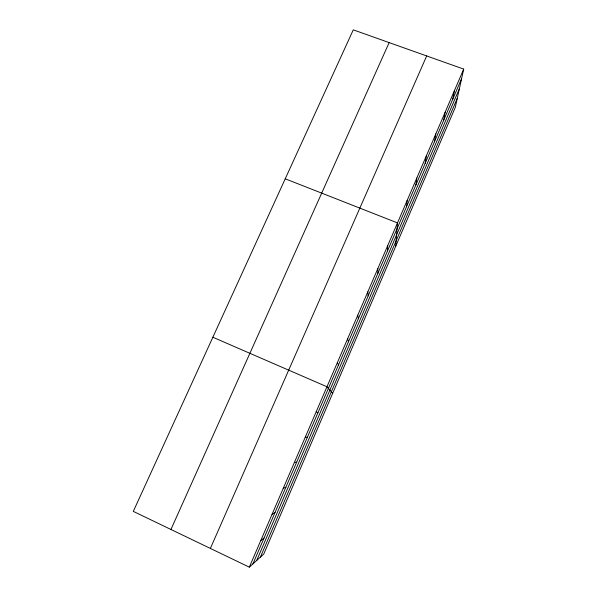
<?xml version="1.0" encoding="UTF-8"?>
<svg xmlns="http://www.w3.org/2000/svg" width="597" height="597" viewBox="0 0 597 597"><rect width="100%" height="100%" fill="white"/><g stroke="black" fill="none" stroke-linecap="round" stroke-linejoin="round"><path stroke-width="0.9" d="M387.505 250.934L387.692 245.68M395.721 246.285L397.49 222.912L285.232 178.801M406.52 206.719L407.206 200.346M415.9 184.898L416.833 177.981M425.198 163.272L426.37 155.817M434.422 141.832L435.825 133.855M443.564 120.572L445.198 112.079M452.623 99.498L454.489 90.498M463.697 69.103L455.295 107.348L263.747 554.061L249.322 567.15L133.303 511.383L353.275 29.85L463.697 69.103L249.322 567.15M252.934 563.874L461.608 78.603M256.717 560.441L459.414 88.61M260.389 557.113L457.265 98.371M210.375 548.434L426.683 55.946M170.936 529.472L389.147 42.603M260.74 540.613L264.023 538.084M272.053 514.338L275.008 512.539M283.254 488.324L285.888 487.234M294.343 462.563L296.664 462.175M305.321 437.049L307.343 437.347M212.86 337.238L326.969 386.759L332.671 393.319M316.194 411.781L317.917 412.758M337.32 362.7L338.469 364.968M347.581 338.865L348.447 341.753M357.752 315.246L358.342 318.738M367.819 291.843L368.148 295.94M377.804 268.657L377.871 273.336"/></g></svg>
